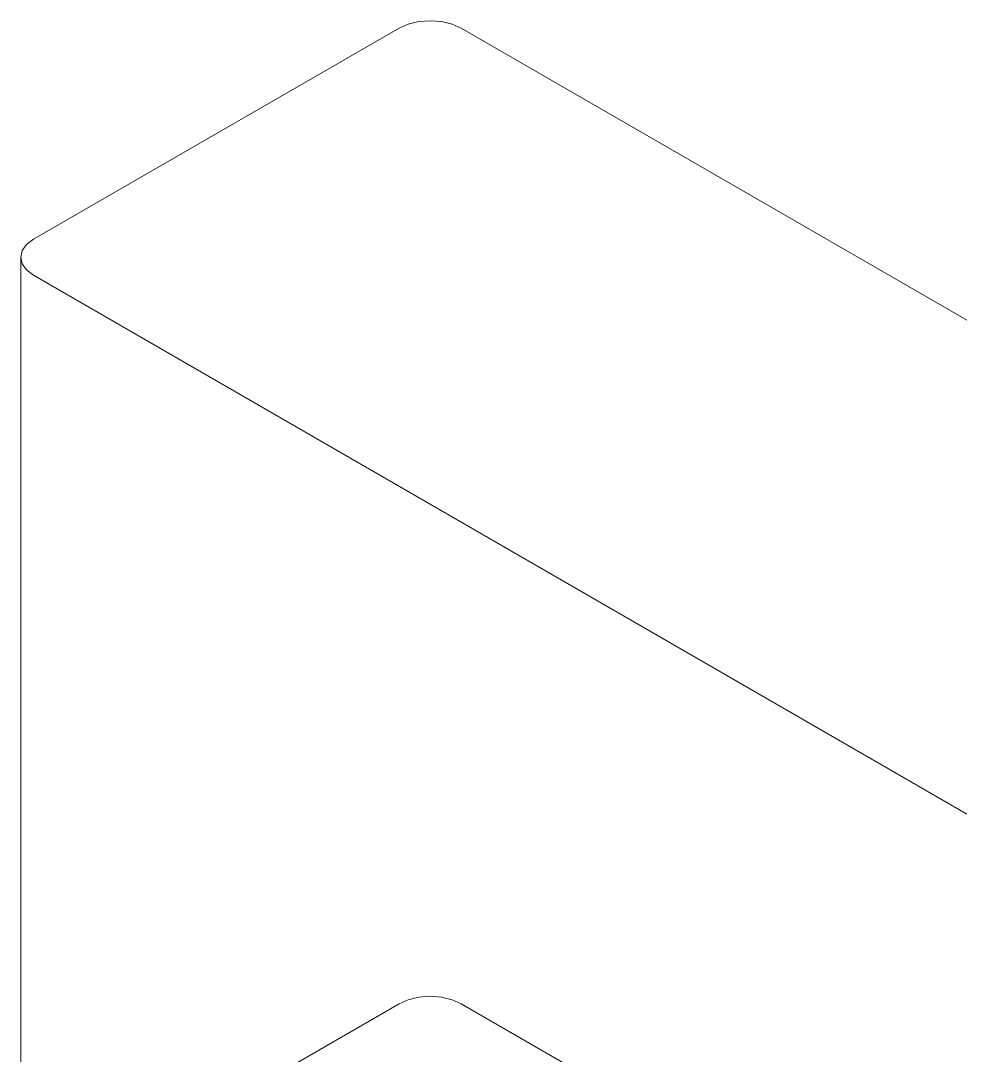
# Model space of a CAD drawing. Header units: millimetres. Extents: x -88595 to 880822, y -1054509 to -148035.
# Drawn here: x 419063.3 to 419490.5, y -342186.5 to -341716.3 of the extents above; entities that cross this region are included whole.
import ezdxf

# ---------------------------------------------------------------- set-up
doc = ezdxf.new("R2010")
doc.units = ezdxf.units.MM
doc.layers.add('Оборудование', color=7, linetype='Continuous', lineweight=18)

# ---------------------------------------------------------------- blocks, each defined once
blk = doc.blocks.new('$0$ADSK_Наружный блок кондиционера сплит-системы1 - AS24TL5HRA-A-4475077-В_ОВ3_4')
at = {"layer": 'Оборудование'}
for p, q in [((-4604.29, 3622.97), (-4770.46, 3527.03)), ((-4038.6, 3312.7), (-4576, 3622.97)), ((-4776.32, 3518.87), (-4776.32, 3075.51)), ((-4770.46, 3510.7), (-4233.06, 3200.44)), ((-4770.46, 3083.68), (-4604.29, 3179.62)), ((-4576, 3179.62), (-4038.6, 2869.35))]:
    blk.add_line(p, q, dxfattribs=at)
for points in [[(-4576, 3622.97, 0), (-4580.15, 3624.81, 0), (-4584.97, 3625.96, 0), (-4590.15, 3626.36, 0), (-4595.32, 3625.96, 0), (-4600.15, 3624.81, 0), (-4604.29, 3622.97, 0)], [(-4770.46, 3527.03, 0), (-4773.64, 3524.64, 0), (-4775.63, 3521.86, 0), (-4776.32, 3518.87, 0), (-4775.63, 3515.88, 0), (-4773.64, 3513.1, 0), (-4770.46, 3510.7, 0)], [(-4604.29, 3179.62, 0), (-4600.15, 3181.45, 0), (-4595.32, 3182.6, 0), (-4590.15, 3183, 0), (-4584.97, 3182.6, 0), (-4580.15, 3181.45, 0), (-4576, 3179.62, 0)]]:
    blk.add_polyline3d(points, dxfattribs=at)

msp = doc.modelspace()

# ---------------------------------------------------------------- block references
at = {"layer": 'Оборудование'}
msp.add_blockref('$0$ADSK_Наружный блок кондиционера сплит-системы1 - AS24TL5HRA-A-4475077-В_ОВ3_4', (423839.62, -345342.65), dxfattribs=at)

doc.saveas('drawing.dxf')
